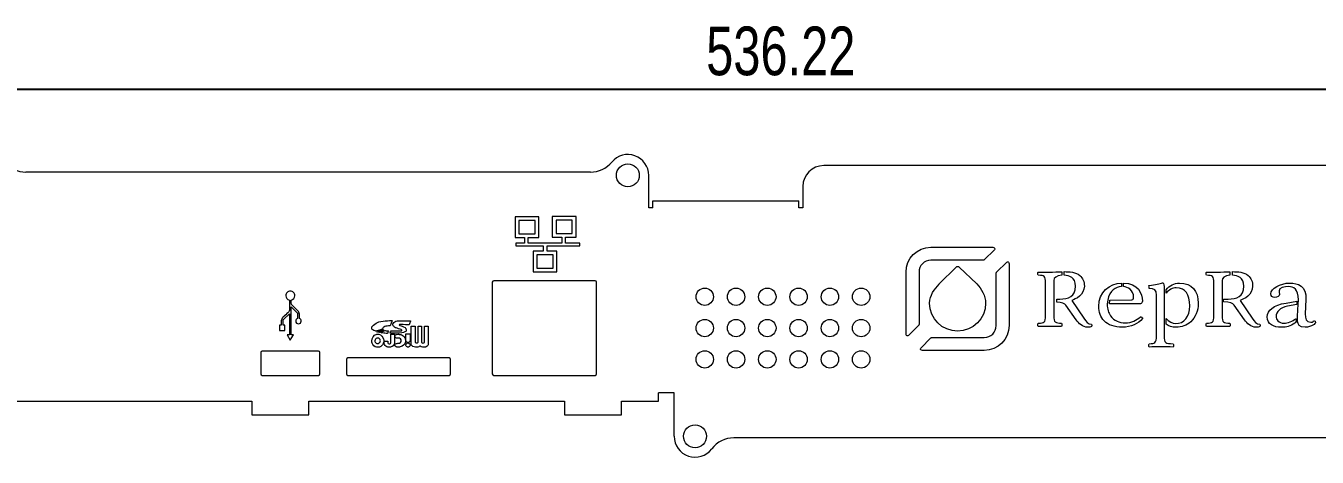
# Model space of a CAD drawing. Header units: millimetres. Extents: x 5 to 292, y 3 to 208.
# Drawn here: x 104.3 to 197.2, y 121.5 to 152.5 of the extents above; entities that cross this region are included whole.
import ezdxf

# ---------------------------------------------------------------- set-up
doc = ezdxf.new("R2010")
doc.units = ezdxf.units.MM
doc.layers.add('DIMENSIONS', color=179, linetype='Continuous')
doc.styles.add('SLDTEXTSTYLE1', font='TXT', dxfattribs={"width": 0.75})
doc.dimstyles.new('SLDDIMSTYLE1', dxfattribs={"dimtxt": 3.5, "dimasz": 3.302, "dimexe": 0, "dimexo": 0.0625, "dimgap": 0.875, "dimtad": 2, "dimlfac": 2, "dimrnd": 1e-09, "dimzin": 12, "dimdsep": 46, "dimtxsty": 'SLDTEXTSTYLE1', "dimblk1": 'CLOSED', "dimblk2": 'CLOSED', "dimsah": 1, "dimcen": 0.09, "dimadec": 0, "dimazin": 3, "dimtfac": 1, "dimtofl": 0, "dimtmove": 0, "dimatfit": 3, "dimldrblk": 'CLOSED', "dimfxl": 0, "dimfrac": 2, "dimtolj": 1, "dimtzin": 12, "dimarcsym": 0})

# ---------------------------------------------------------------- blocks, each defined once
blk = doc.blocks.new('_CLOSED')
at = {"color": 0, "linetype": 'ByBlock', "lineweight": -2}
for p, q in [((-1, 0.166667), (0, 0)), ((-1, 0.166667), (-1, -0.166667)), ((0, 0), (-1, -0.166667)), ((0, 0), (-1, 0))]:
    blk.add_line(p, q, dxfattribs=at)
blk = doc.blocks.new('_D_1')
at = {"layer": 'DIMENSIONS'}
for p, q in [((16.753, 136.699), (16.753, 148.917)), ((284.86, 133.699), (284.86, 148.917)), ((16.753, 147.917), (284.86, 147.917))]:
    blk.add_line(p, q, dxfattribs=at)
at = {"layer": 'DIMENSIONS', "xscale": 3.302, "yscale": 3.302}
for p, rotation in [((16.753, 147.917, -27.848), 179.9999999999998), ((284.86, 147.917, -27.848), 359.9999999999998)]:
    blk.add_blockref('_CLOSED', p, dxfattribs=dict(at, rotation=rotation))
at = {"layer": 'DIMENSIONS', "insert": (153.218, 152.429), "char_height": 3.5, "attachment_point": 1, "style": 'SLDTEXTSTYLE1'}
blk.add_mtext('536.22', dxfattribs=at)

msp = doc.modelspace()

# ---------------------------------------------------------------- linework, layer by layer
at = {"color": 7, "linetype": 'Continuous', "lineweight": 15}
for p, q in [((206.2988, 142.4311), (161.6739, 142.4311)), ((144.8906, 141.9651), (104.2791, 141.9651)), ((149.0849, 139.3991), (149.0849, 141.7311)), ((160.1739, 140.9311), (160.1739, 139.3991)), ((149.3849, 139.3991), (149.0849, 139.3991)), ((149.3849, 139.3991), (149.3849, 139.8991)), ((149.3849, 139.8991), (159.8739, 139.8991)), ((159.8739, 139.3991), (159.8739, 139.8991)), ((160.1739, 139.3991), (159.8739, 139.3991)), ((139.4742, 138.7461), (139.4737, 138.0026)), ((141.1772, 138.7471), (139.4742, 138.7461)), ((139.7402, 138.4801), (139.7392, 137.5251)), ((140.9112, 138.4811), (139.7402, 138.4801)), ((140.9112, 137.5251), (140.9112, 138.4811)), ((141.1772, 137.2591), (141.1772, 138.7471)), ((142.1512, 138.7651), (142.1512, 137.2771)), ((143.8552, 138.7651), (142.1512, 138.7651)), ((142.4182, 138.4981), (142.4172, 137.5431)), ((143.5878, 138.4977), (142.4182, 138.4981)), ((143.8552, 137.2771), (143.8552, 138.7651)), ((139.4737, 138.0026), (139.4732, 137.2591)), ((139.7392, 137.5251), (140.9112, 137.5251)), ((142.4172, 137.5431), (143.5892, 137.5431)), ((143.5892, 137.5431), (143.5892, 138.0197)), ((139.4732, 137.2591), (139.8057, 137.2586)), ((140.1392, 136.8591), (139.5192, 136.8591)), ((139.5192, 136.8591), (139.5192, 136.6591)), ((139.5192, 136.6591), (141.5012, 136.6591)), ((139.8057, 137.2586), (140.1382, 137.2581)), ((140.1382, 137.2581), (140.1392, 136.8591)), ((140.4092, 136.8591), (140.4092, 137.2591)), ((140.4092, 137.2591), (141.1772, 137.2591)), ((142.8272, 136.8591), (140.4092, 136.8591)), ((141.5012, 136.6591), (141.5002, 136.2741)), ((141.7712, 136.2731), (141.7712, 136.6591)), ((141.7712, 136.6591), (144.1192, 136.6591)), ((142.1512, 137.2771), (142.8272, 137.2771)), ((142.8272, 137.2771), (142.8272, 136.8591)), ((143.0972, 136.8591), (143.0982, 137.2761)), ((144.1192, 136.8591), (143.0972, 136.8591)), ((143.0982, 137.2761), (143.8552, 137.2771)), ((144.1192, 136.6591), (144.1192, 136.8591)), ((169.3807, 136.5589), (173.7526, 136.5589)), ((141.5002, 136.2741), (140.7712, 136.2731)), ((140.7712, 136.2731), (140.7717, 135.5296)), ((142.2092, 136.0071), (141.0392, 136.0071)), ((141.0392, 136.0071), (141.0392, 135.0511)), ((142.4752, 136.2731), (141.7712, 136.2731)), ((142.2092, 135.0511), (142.2092, 136.0071)), ((142.4752, 134.7851), (142.4752, 136.2731)), ((173.1504, 135.6236), (169.3807, 135.6236)), ((173.9472, 136.3829), (173.2155, 135.6511)), ((140.7717, 135.5296), (140.7722, 134.7861)), ((140.7722, 134.7861), (142.4752, 134.7851)), ((141.0392, 135.0511), (142.2092, 135.0511)), ((167.5938, 130.3998), (167.5934, 134.7716)), ((168.5287, 134.7716), (168.5291, 131.002)), ((169.9829, 133.9187), (171.1962, 135.132)), ((171.4091, 135.132), (172.6966, 133.9187)), ((174.0767, 130.9269), (174.0764, 134.6962)), ((174.1039, 134.7609), (174.8357, 135.4927)), ((175.0117, 135.2984), (175.0121, 130.9269)), ((178.7991, 134.8048), (178.7991, 134.5439)), ((178.9603, 134.5447), (178.9603, 134.8063)), ((190.884, 134.8041), (190.884, 134.5426)), ((191.0717, 134.5445), (191.0717, 134.8063)), ((137.8349, 134.0491), (137.8349, 127.4491)), ((145.2349, 134.1491), (137.9349, 134.1491)), ((145.3349, 127.4491), (145.3349, 134.0491)), ((177.6331, 131.6473), (177.6331, 133.993)), ((178.225, 134.1766), (178.225, 131.6473)), ((183.0829, 133.9836), (183.0829, 133.729)), ((183.2289, 133.7279), (183.2418, 133.9843)), ((189.7391, 131.6473), (189.7391, 133.993)), ((190.331, 134.1766), (190.331, 131.6473)), ((122.9846, 133.1387), (122.9779, 133.0728)), ((122.9779, 133.0728), (122.9979, 132.9603)), ((123.0036, 133.1999), (122.9846, 133.1387)), ((122.9979, 132.9603), (123.0529, 132.8647)), ((123.0337, 133.2554), (123.0036, 133.1999)), ((123.0736, 133.3037), (123.0337, 133.2554)), ((123.0529, 132.8647), (123.136, 132.7932)), ((123.1219, 133.3436), (123.0736, 133.3037)), ((123.1774, 133.3737), (123.1219, 133.3436)), ((123.2387, 133.3927), (123.1774, 133.3737)), ((123.3045, 133.3994), (123.2387, 133.3927)), ((123.3703, 133.3927), (123.3045, 133.3994)), ((123.4315, 133.3737), (123.3703, 133.3927)), ((123.487, 133.3436), (123.4315, 133.3737)), ((123.473, 132.7932), (123.556, 132.8648)), ((123.5353, 133.3037), (123.487, 133.3436)), ((123.5752, 133.2554), (123.5353, 133.3037)), ((123.556, 132.8648), (123.611, 132.9603)), ((123.6053, 133.1999), (123.5752, 133.2554)), ((123.6243, 133.1387), (123.6053, 133.1999)), ((123.611, 132.9603), (123.6309, 133.0728)), ((123.6309, 133.0728), (123.6243, 133.1387)), ((178.4406, 132.8351), (178.6563, 132.8351)), ((178.4406, 132.6201), (178.4406, 132.8351)), ((185.613, 130.1986), (185.613, 133.1217)), ((186.1663, 133.4197), (186.1663, 130.1986)), ((186.315, 133.2668), (186.315, 133.51)), ((190.4255, 132.8351), (190.7624, 132.8351)), ((190.4255, 132.6247), (190.4255, 132.8351)), ((123.136, 132.7932), (123.24, 132.7528)), ((123.1938, 131.9171), (123.1751, 131.8995)), ((123.2264, 131.9732), (123.1938, 131.9171)), ((123.24, 132.0378), (123.2264, 131.9732)), ((123.24, 132.7528), (123.24, 132.0378)), ((123.3691, 132.7528), (123.473, 132.7932)), ((123.3691, 132.5268), (123.3691, 132.7528)), ((123.3826, 132.4621), (123.3691, 132.5268)), ((123.3691, 130.2713), (123.3691, 132.2694)), ((123.3691, 132.2694), (123.7801, 131.8803)), ((123.4151, 132.4059), (123.3826, 132.4621)), ((123.4339, 132.3883), (123.4151, 132.4059)), ((123.4831, 132.3417), (123.4339, 132.3883)), ((123.5528, 132.2757), (123.4831, 132.3417)), ((123.6327, 132.2), (123.5528, 132.2757)), ((123.7126, 132.1243), (123.6327, 132.2)), ((123.7825, 132.0582), (123.7126, 132.1243)), ((123.8321, 132.0113), (123.7825, 132.0582)), ((123.8512, 131.9932), (123.8321, 132.0113)), ((123.8532, 131.9913), (123.8512, 131.9932)), ((123.8913, 131.9437), (123.8512, 131.9931)), ((123.8512, 131.9931), (123.8532, 131.9913)), ((123.9245, 131.8852), (123.8913, 131.9437)), ((179.8386, 131.3489), (179.0945, 132.3966)), ((179.5145, 132.7342), (180.3782, 131.4633)), ((182.0993, 132.7528), (182.0673, 132.4924)), ((182.2323, 132.4924), (182.2647, 132.7553)), ((184.4509, 132.4924), (182.2323, 132.4924)), ((182.2647, 132.7553), (183.8402, 132.779)), ((191.9443, 131.3489), (191.2006, 132.3966)), ((191.6201, 132.7342), (192.4842, 131.4633)), ((194.9288, 132.5499), (195.7089, 132.6813)), ((195.6976, 132.4396), (195.0429, 132.3142)), ((195.7089, 132.6813), (195.6976, 132.4396)), ((195.7622, 131.6094), (195.8056, 132.4603)), ((195.8056, 132.4603), (195.8184, 132.772)), ((196.3586, 132.792), (196.3152, 131.7686)), ((122.6619, 131.3326), (122.6535, 131.2667)), ((122.6535, 131.2667), (122.6535, 130.9556)), ((122.6845, 131.3965), (122.6619, 131.3326)), ((122.7177, 131.455), (122.6845, 131.3965)), ((122.7577, 131.5044), (122.7177, 131.455)), ((122.7578, 131.5044), (122.7577, 131.5044)), ((122.7769, 131.5226), (122.7578, 131.5044)), ((122.8265, 131.5695), (122.7769, 131.5226)), ((122.7826, 131.0257), (122.7827, 131.1231)), ((122.7826, 130.972), (122.7826, 131.0257)), ((122.7827, 131.2706), (122.7866, 131.3037)), ((122.7827, 131.1231), (122.7827, 131.2706)), ((122.7866, 131.3037), (122.7962, 131.3354)), ((122.7962, 131.3354), (122.8106, 131.365)), ((122.8106, 131.365), (122.8288, 131.3916)), ((122.8963, 131.6356), (122.8265, 131.5695)), ((122.8288, 131.3916), (123.2399, 131.7808)), ((122.9763, 131.7113), (122.8963, 131.6356)), ((123.0562, 131.7869), (122.9763, 131.7113)), ((123.1259, 131.8528), (123.0562, 131.7869)), ((123.1751, 131.8995), (123.1259, 131.8528)), ((123.2399, 131.7808), (123.2399, 130.2713)), ((123.7052, 131.3098), (123.6954, 131.2488)), ((123.6954, 131.2488), (123.7108, 131.1728)), ((123.7324, 131.3627), (123.7052, 131.3098)), ((123.7108, 131.1728), (123.7527, 131.1107)), ((123.7739, 131.4046), (123.7324, 131.3627)), ((123.7527, 131.1107), (123.8148, 131.0687)), ((123.8264, 131.4326), (123.7739, 131.4046)), ((123.7801, 131.8803), (123.8128, 131.8241)), ((123.8128, 131.8241), (123.8263, 131.7593)), ((123.8148, 131.0687), (123.8909, 131.0534)), ((123.8263, 131.7593), (123.8264, 131.6378)), ((123.8264, 131.6378), (123.8264, 131.5432)), ((123.8264, 131.5432), (123.8264, 131.4749)), ((123.8264, 131.4749), (123.8264, 131.4326)), ((123.8909, 131.0534), (123.967, 131.0687)), ((123.9472, 131.8214), (123.9245, 131.8852)), ((123.9556, 131.7555), (123.9472, 131.8214)), ((123.9555, 131.4326), (123.9556, 131.7555)), ((124.008, 131.4046), (123.9555, 131.4326)), ((123.967, 131.0687), (124.0292, 131.1107)), ((124.0495, 131.3627), (124.008, 131.4046)), ((124.0292, 131.1107), (124.0711, 131.1728)), ((124.0767, 131.3098), (124.0495, 131.3627)), ((124.0711, 131.1728), (124.0864, 131.2488)), ((124.0864, 131.2488), (124.0767, 131.3098)), ((130.5621, 131.0928), (130.4928, 130.9118)), ((186.315, 131.0393), (186.315, 131.4464)), ((195.6374, 131.1511), (195.5641, 131.1015)), ((195.6501, 131.4234), (195.6374, 131.1511)), ((195.7622, 131.2217), (195.7622, 131.6094)), ((122.6535, 130.9556), (122.5224, 130.9556)), ((122.5224, 130.9556), (122.5224, 130.5646)), ((122.5224, 130.5646), (122.9134, 130.5646)), ((122.7825, 130.9556), (122.7826, 130.972)), ((122.9134, 130.9556), (122.7825, 130.9556)), ((122.9134, 130.5646), (122.9134, 130.9556)), ((123.2399, 130.2713), (123.0786, 130.2713)), ((123.0786, 130.2713), (123.3044, 129.8804)), ((123.3044, 129.8804), (123.5301, 130.2713)), ((123.5301, 130.2713), (123.3691, 130.2713)), ((129.4424, 130.5236), (129.3988, 130.5416)), ((129.6314, 130.5821), (129.4424, 130.5236)), ((129.7529, 130.4305), (129.7173, 130.4355)), ((130.0386, 130.6018), (129.7529, 130.4305)), ((129.9276, 130.6738), (129.874, 130.6571)), ((129.9343, 130.7022), (129.9276, 130.6738)), ((130.0075, 130.6164), (130.0386, 130.6018)), ((130.4928, 130.9118), (130.4541, 130.9118)), ((130.5157, 130.4698), (130.5489, 130.5498)), ((130.5404, 129.6938), (130.5426, 130.2998)), ((130.5426, 130.2998), (130.7986, 130.2998)), ((130.5489, 130.5498), (130.9107, 130.5519)), ((130.7986, 130.2998), (130.7962, 129.6538)), ((131.4418, 130.8357), (131.5601, 130.7806)), ((131.5601, 130.7806), (131.5835, 130.7532)), ((131.6141, 130.3438), (131.9267, 130.3438)), ((131.6164, 129.8258), (131.6141, 130.3438)), ((131.6236, 130.6921), (131.6404, 130.6583)), ((131.6404, 130.6583), (131.6403, 130.6061)), ((131.9267, 130.3438), (131.9255, 130.0868)), ((131.9984, 130.8878), (132.2784, 130.8878)), ((131.9984, 130.2345), (131.9984, 130.8878)), ((132.2784, 130.8878), (132.2784, 129.7356)), ((132.5024, 130.8958), (132.5654, 130.8949)), ((132.5024, 129.7276), (132.5024, 130.8958)), ((132.6834, 130.8928), (132.7384, 130.8915)), ((132.7384, 130.8915), (132.7384, 129.7225)), ((132.9584, 130.8838), (133.2305, 130.8838)), ((132.9584, 129.737), (132.9584, 130.8838)), ((133.2294, 130.2248), (133.2284, 129.5658)), ((133.2305, 130.8838), (133.2294, 130.2248)), ((168.5012, 130.9372), (167.7698, 130.2055)), ((168.6583, 129.3153), (169.39, 130.047)), ((169.4551, 130.0749), (173.2247, 130.0749)), ((130.1878, 129.7988), (130.3164, 129.7978)), ((130.3164, 129.7978), (130.3184, 129.7438)), ((130.5315, 129.6772), (130.5404, 129.6938)), ((130.7962, 129.6538), (130.787, 129.6239)), ((131.1432, 130.0318), (131.053, 130.0318)), ((131.1686, 130.0197), (131.1432, 130.0318)), ((131.6273, 129.8024), (131.6164, 129.8258)), ((132.2784, 129.7356), (132.2994, 129.7142)), ((132.486, 129.7098), (132.5024, 129.7276)), ((132.6193, 129.4632), (132.5991, 129.4437)), ((132.6398, 129.4424), (132.6193, 129.4632)), ((132.7384, 129.7225), (132.7479, 129.71)), ((132.9462, 129.7202), (132.9584, 129.737)), ((133.2284, 129.5658), (133.2193, 129.5421)), ((173.2247, 129.1392), (168.8529, 129.1392)), ((121.1849, 128.9991), (121.1849, 127.4491)), ((125.3349, 129.0991), (121.2849, 129.0991)), ((125.4349, 127.4491), (125.4349, 128.9991)), ((127.3349, 128.4991), (127.3349, 127.4491)), ((134.7349, 128.5991), (127.4349, 128.5991)), ((134.8349, 127.4491), (134.8349, 128.4991)), ((121.2849, 127.3491), (125.3349, 127.3491)), ((127.4349, 127.3491), (134.7349, 127.3491)), ((137.9349, 127.3491), (145.2349, 127.3491)), ((102.1349, 125.4991), (120.5349, 125.4991)), ((120.5349, 125.4991), (120.5349, 124.4991)), ((124.6349, 125.4991), (143.0349, 125.4991)), ((124.6349, 124.4991), (124.6349, 125.4991)), ((143.0349, 125.4991), (143.0349, 124.4991)), ((147.1349, 125.4991), (149.7849, 125.4991)), ((147.1349, 124.4991), (147.1349, 125.4991)), ((150.9168, 126.0991), (149.7849, 126.0991)), ((149.7849, 125.4991), (149.7849, 126.0991)), ((150.9168, 122.9671), (150.9168, 126.0991)), ((120.5349, 124.4991), (124.6349, 124.4991)), ((143.0349, 124.4991), (147.1349, 124.4991)), ((207.1238, 122.8579), (155.2099, 122.8579))]:
    msp.add_line(p, q, dxfattribs=at)
for centre, radius in [((147.5849, 141.7311), 0.825), ((153.1168, 132.9991), 0.625), ((155.3668, 132.9991), 0.625), ((157.6168, 132.9991), 0.625), ((159.8668, 132.9991), 0.625), ((162.1168, 132.9991), 0.625), ((164.3668, 132.9991), 0.625), ((153.1168, 130.7491), 0.625), ((155.3668, 130.7491), 0.625), ((157.6168, 130.7491), 0.625), ((159.8668, 130.7491), 0.625), ((162.1168, 130.7491), 0.625), ((164.3668, 130.7491), 0.625), ((153.1168, 128.4991), 0.625), ((155.3668, 128.4991), 0.625), ((157.6168, 128.4991), 0.625), ((159.8668, 128.4991), 0.625), ((162.1168, 128.4991), 0.625), ((164.3668, 128.4991), 0.625), ((152.4168, 122.9671), 0.825)]:
    msp.add_circle(centre, radius, dxfattribs=at)
for centre, radius, start, end in [((147.5849, 141.7311), 1.5, 360, 140.334987), ((104.2791, 143.9651), 2, 219.665013, 270), ((144.8906, 143.9651), 2, 270, 320.334987), ((161.6739, 140.9311), 1.5, 90, 180), ((137.9349, 134.0491), 0.1, 90, 180), ((145.2349, 134.0491), 0.1, 0, 90), ((121.2849, 128.9991), 0.1, 90, 180), ((125.3349, 128.9991), 0.1, 0, 90), ((127.4349, 128.4991), 0.1, 90, 180), ((134.7349, 128.4991), 0.1, 0, 90), ((121.2849, 127.4491), 0.1, 180, 270), ((125.3349, 127.4491), 0.1, 270, 0), ((127.4349, 127.4491), 0.1, 180, 270), ((134.7349, 127.4491), 0.1, 270, 0), ((137.9349, 127.4491), 0.1, 180, 270), ((145.2349, 127.4491), 0.1, 270, 0), ((152.4168, 122.9671), 1.5, 180, 322.941534), ((155.2099, 120.8579), 2, 90, 142.941534)]:
    msp.add_arc(centre, radius, start, end, dxfattribs=at)
for points in [[(143.5892, 138.0197), (143.5892, 138.2819), (143.5886, 138.497), (143.5878, 138.4977)], [(167.5934, 134.7716), (167.5934, 135.7531), (168.3995, 136.5589), (169.3807, 136.5589)], [(173.7526, 136.5589), (173.7557, 136.5593), (173.7587, 136.5589), (173.7618, 136.5589)], [(173.7618, 136.5589), (173.8094, 136.5613), (173.8565, 136.5517), (173.9006, 136.5403)], [(169.3807, 135.6236), (168.899, 135.6236), (168.5287, 135.2526), (168.5287, 134.7716)], [(173.1968, 135.6419), (173.1834, 135.6318), (173.1672, 135.6253), (173.1504, 135.6236)], [(173.2155, 135.6511), (173.2095, 135.6473), (173.2034, 135.6446), (173.1968, 135.6419)], [(173.9006, 136.5403), (173.9296, 136.5335), (173.9544, 136.5121), (173.9655, 136.4848)], [(173.9655, 136.4848), (173.9799, 136.4511), (173.9723, 136.4094), (173.9472, 136.3829)], [(171.1962, 135.132), (171.2248, 135.1602), (171.2696, 135.1782), (171.3072, 135.1782)], [(171.3072, 135.1782), (171.3458, 135.1782), (171.3809, 135.1592), (171.4091, 135.132)], [(174.0764, 134.6962), (174.0781, 134.713), (174.0846, 134.7293), (174.0947, 134.7427)], [(174.0947, 134.7427), (174.097, 134.7489), (174.1001, 134.7554), (174.1039, 134.7609)], [(174.8357, 135.4927), (174.8622, 135.5181), (174.9039, 135.5257), (174.9376, 135.5113)], [(174.9376, 135.5113), (174.9649, 135.5002), (174.9862, 135.4751), (174.9931, 135.4465)], [(174.9931, 135.4465), (175.0045, 135.4024), (175.0141, 135.3553), (175.0117, 135.3077)], [(175.0117, 135.3077), (175.0117, 135.3046), (175.0121, 135.3015), (175.0117, 135.2984)], [(177.1063, 134.5456), (177.0688, 134.5836), (177.0688, 134.7427), (177.1063, 134.7802)], [(177.1063, 134.7802), (177.3799, 134.7744), (177.691, 134.7675), (177.9252, 134.7675)], [(177.9252, 134.7675), (178.1379, 134.7675), (178.5853, 134.7975), (178.7991, 134.8048)], [(178.9603, 134.8063), (179.3452, 134.805), (179.8097, 134.7869), (180.0936, 134.5329)], [(189.2121, 134.5456), (189.1749, 134.5836), (189.1749, 134.7427), (189.2121, 134.7802)], [(189.2121, 134.7802), (189.4856, 134.7744), (189.7967, 134.7675), (190.0313, 134.7675)], [(190.0313, 134.7675), (190.2366, 134.7675), (190.663, 134.7956), (190.884, 134.8041)], [(191.0717, 134.8063), (191.4552, 134.8049), (191.9168, 134.7858), (192.1993, 134.5329)], [(169.2881, 132.5385), (169.2881, 133.1035), (169.6519, 133.5527), (169.9736, 133.9093)], [(169.9736, 133.9093), (169.9763, 133.9124), (169.9794, 133.9155), (169.9829, 133.9187)], [(172.6966, 133.9187), (173.0111, 133.5862), (173.3171, 133.0639), (173.3171, 132.5385)], [(177.6331, 133.993), (177.6331, 134.494), (177.5507, 134.5256), (177.1063, 134.5456)], [(178.7991, 134.5439), (178.4038, 134.5227), (178.225, 134.3442), (178.225, 134.1766)], [(179.788, 133.757), (179.788, 134.4203), (179.3358, 134.5325), (178.9603, 134.5447)], [(180.4232, 133.7629), (180.4232, 133.1276), (179.788, 132.8165), (179.5145, 132.7342)], [(180.0936, 134.5329), (180.322, 134.3286), (180.4232, 134.0681), (180.4232, 133.7629)], [(181.4578, 132.3084), (181.4578, 133.348), (182.2378, 133.9462), (183.0829, 133.9836)], [(183.2418, 133.9843), (184.2647, 133.9523), (184.6029, 133.2601), (184.6029, 132.6773)], [(185.0921, 133.6051), (185.0789, 133.6485), (185.0604, 133.757), (185.0717, 133.8018)], [(185.0717, 133.8018), (185.5613, 133.8656), (185.8475, 133.9352), (186.0443, 134.012)], [(186.0443, 134.012), (186.1025, 134.012), (186.1152, 133.9858), (186.1269, 133.9541)], [(186.1269, 133.9541), (186.1587, 133.8773), (186.1663, 133.6299), (186.1663, 133.4197)], [(186.315, 133.51), (186.5637, 133.801), (186.8428, 133.9858), (187.2776, 133.9858)], [(187.2776, 133.9858), (188.1544, 133.9858), (188.6116, 133.4084), (188.6116, 132.543)], [(189.7391, 133.993), (189.7391, 134.494), (189.6565, 134.5256), (189.2121, 134.5456)], [(190.884, 134.5426), (190.5033, 134.5163), (190.331, 134.3412), (190.331, 134.1766)], [(191.8937, 133.757), (191.8937, 134.4172), (191.4461, 134.5314), (191.0717, 134.5445)], [(192.529, 133.7629), (192.529, 133.1276), (191.8937, 132.8165), (191.6201, 132.7342)], [(192.1993, 134.5329), (192.4281, 134.3286), (192.529, 134.0681), (192.529, 133.7629)], [(193.8302, 133.2045), (193.8302, 133.5848), (194.522, 133.9858), (195.1893, 133.9858)], [(195.1893, 133.9858), (195.7867, 133.9858), (196.4161, 133.7888), (196.3586, 132.792)], [(178.6563, 132.8351), (179.2729, 132.8351), (179.788, 133.0015), (179.788, 133.757)], [(183.0829, 133.729), (182.6907, 133.7044), (182.237, 133.4713), (182.0993, 132.7528)], [(183.9676, 132.944), (183.9676, 133.5071), (183.5356, 133.7012), (183.2289, 133.7279)], [(183.8402, 132.779), (183.9297, 132.779), (183.9676, 132.8802), (183.9676, 132.944)], [(185.613, 133.1217), (185.613, 133.5345), (185.4727, 133.5661), (185.0921, 133.6051)], [(187.0314, 133.639), (186.7713, 133.6577), (186.5076, 133.4759), (186.315, 133.2668)], [(188.0025, 132.3532), (187.9836, 133.1532), (187.723, 133.6553), (187.0314, 133.639)], [(190.7624, 132.8351), (191.3787, 132.8351), (191.8937, 133.0015), (191.8937, 133.757)], [(194.1154, 132.9567), (193.9504, 132.9567), (193.8302, 133.0319), (193.8302, 133.2045)], [(194.4655, 133.1593), (194.4655, 133.0711), (194.3122, 132.9567), (194.1154, 132.9567)], [(195.1269, 133.7313), (194.8141, 133.7313), (194.4266, 133.6557), (194.4266, 133.4329)], [(194.4266, 133.4329), (194.4266, 133.3561), (194.4338, 133.3129), (194.4396, 133.294)], [(194.4396, 133.294), (194.4528, 133.2679), (194.4655, 133.2103), (194.4655, 133.1593)], [(195.8187, 132.779), (195.8187, 133.5545), (195.4701, 133.7313), (195.1269, 133.7313)], [(171.3072, 130.5287), (170.1975, 130.5287), (169.2881, 131.4285), (169.2881, 132.5385)], [(173.3171, 132.5385), (173.3171, 131.4285), (172.4176, 130.5287), (171.3072, 130.5287)], [(179.0945, 132.3966), (179.0133, 132.5166), (178.8261, 132.5987), (178.4406, 132.6201)], [(181.852, 131.2593), (181.5915, 131.527), (181.4578, 131.915), (181.4578, 132.3084)], [(182.0673, 132.4924), (182.0673, 132.0724), (182.1441, 131.8756), (182.3033, 131.6342)], [(184.6029, 132.6773), (184.6029, 132.6008), (184.5409, 132.4924), (184.4509, 132.4924)], [(186.9793, 131.0754), (187.6145, 131.0754), (188.0025, 131.546), (188.0025, 132.3532)], [(188.6116, 132.543), (188.6116, 131.9714), (188.409, 131.527), (188.0779, 131.2029)], [(191.2006, 132.3966), (191.1122, 132.5285), (190.8939, 132.6147), (190.4255, 132.6247)], [(193.5815, 131.5515), (193.5815, 132.0221), (194.02, 132.391), (194.9288, 132.5499)], [(195.0429, 132.3142), (194.503, 132.2074), (194.2109, 131.9394), (194.2109, 131.5835)], [(195.8184, 132.772), (195.8186, 132.7743), (195.8187, 132.7766), (195.8187, 132.779)], [(129.2106, 130.8934), (129.2713, 130.9688), (129.4807, 131.1179), (129.5796, 131.156)], [(129.5796, 131.156), (129.69, 131.1986), (129.924, 131.2457), (130.1344, 131.2677)], [(130.1344, 131.2677), (130.1575, 131.2701), (130.1917, 131.274), (130.2104, 131.2763)], [(130.2104, 131.2763), (130.2291, 131.2787), (130.3324, 131.2815), (130.4399, 131.2826)], [(130.4399, 131.2826), (130.6028, 131.2842), (130.6352, 131.2836), (130.6335, 131.2792)], [(130.6335, 131.2792), (130.6324, 131.2762), (130.6002, 131.1923), (130.5621, 131.0928)], [(130.6844, 131.0078), (130.6844, 131.049), (130.6846, 131.0503), (130.7003, 131.0798)], [(130.6976, 130.9388), (130.6852, 130.9641), (130.6844, 130.9684), (130.6844, 131.0078)], [(130.7003, 131.0798), (130.7452, 131.1643), (130.8772, 131.2486), (130.9944, 131.2675)], [(130.9944, 131.2675), (131.0243, 131.2723), (131.9584, 131.2736), (131.9584, 131.2688)], [(131.1605, 130.9969), (131.1397, 130.9862), (131.1379, 130.9795), (131.1524, 130.966)], [(131.3288, 131.0163), (131.2939, 131.0244), (131.191, 131.0125), (131.1605, 130.9969)], [(131.8495, 130.9718), (131.8203, 130.9718), (131.3459, 131.0124), (131.3288, 131.0163)], [(131.9094, 131.1188), (131.8609, 130.973), (131.8604, 130.9718), (131.8495, 130.9718)], [(131.9584, 131.2688), (131.9584, 131.2672), (131.9363, 131.1997), (131.9094, 131.1188)], [(168.5291, 131.002), (168.5274, 130.9851), (168.5208, 130.9689), (168.5105, 130.9559)], [(177.1063, 130.8597), (177.0688, 130.8977), (177.0688, 131.0564), (177.1063, 131.0943)], [(177.1063, 131.0943), (177.5507, 131.1133), (177.6331, 131.1446), (177.6331, 131.6473)], [(178.225, 131.6473), (178.225, 131.1446), (178.3321, 131.1133), (178.7779, 131.0943)], [(178.7779, 131.0943), (178.8155, 131.0564), (178.8155, 130.8977), (178.7779, 130.8597)], [(180.6779, 130.8091), (180.2961, 130.8091), (180.0222, 131.0695), (179.8386, 131.3489)], [(180.3782, 131.4633), (180.5435, 131.2029), (180.6896, 131.0437), (180.9383, 131.0247)], [(180.9383, 131.0247), (180.9628, 130.9745), (180.9628, 130.8977), (180.9446, 130.8525)], [(183.1673, 130.8091), (182.6089, 130.8091), (182.1197, 130.9745), (181.852, 131.2593)], [(182.3033, 131.6342), (182.5637, 131.2666), (182.9444, 131.1263), (183.3582, 131.1263)], [(184.6101, 131.4254), (184.2918, 131.0564), (183.765, 130.8091), (183.1673, 130.8091)], [(183.3582, 131.1263), (183.8346, 131.1263), (184.1643, 131.2911), (184.464, 131.5646)], [(184.464, 131.5646), (184.5598, 131.5591), (184.5915, 131.4954), (184.6101, 131.4254)], [(186.315, 131.4464), (186.4881, 131.2296), (186.7725, 131.0754), (186.9793, 131.0754)], [(187.0227, 130.8091), (186.7324, 130.8091), (186.4993, 130.8969), (186.315, 131.0393)], [(188.0779, 131.2029), (187.7854, 130.9293), (187.4175, 130.8091), (187.0227, 130.8091)], [(189.2121, 130.8597), (189.1749, 130.8977), (189.1749, 131.0564), (189.2121, 131.0943)], [(189.2121, 131.0943), (189.6565, 131.1133), (189.7391, 131.1446), (189.7391, 131.6473)], [(190.331, 131.6473), (190.331, 131.1446), (190.4382, 131.1133), (190.884, 131.0943)], [(190.884, 131.0943), (190.9212, 131.0564), (190.9212, 130.8977), (190.884, 130.8597)], [(192.784, 130.8091), (192.4022, 130.8091), (192.1297, 131.0695), (191.9443, 131.3489)], [(192.4842, 131.4633), (192.6506, 131.2029), (192.797, 131.0437), (193.0444, 131.0247)], [(193.0444, 131.0247), (193.0688, 130.9745), (193.0688, 130.8977), (193.0502, 130.8525)], [(194.6046, 130.8091), (194.02, 130.8091), (193.5815, 131.0117), (193.5815, 131.5515)], [(194.2109, 131.5835), (194.2109, 131.3679), (194.37, 131.0943), (194.7955, 131.0943)], [(195.5641, 131.1015), (195.1893, 130.8659), (194.9926, 130.8091), (194.6046, 130.8091)], [(194.7955, 131.0943), (195.0315, 131.0943), (195.4177, 131.2721), (195.6347, 131.4126)], [(195.6347, 131.4126), (195.6399, 131.4161), (195.6451, 131.4197), (195.6501, 131.4234)], [(196.3076, 130.8091), (195.8693, 130.8091), (195.7943, 131.0061), (195.7622, 131.2217)], [(196.3152, 131.7686), (196.2948, 131.4505), (196.3848, 131.1635), (196.7014, 131.1635)], [(197.0576, 131.1581), (197.0576, 131.0812), (196.7912, 130.8091), (196.3076, 130.8091)], [(196.7014, 131.1635), (196.874, 131.1635), (196.8998, 131.2797), (196.9504, 131.2797)], [(196.9504, 131.2797), (196.988, 131.2797), (197.0576, 131.2083), (197.0576, 131.1581)], [(129.1777, 130.6902), (129.1452, 130.7589), (129.156, 130.8255), (129.2106, 130.8934)], [(129.1676, 129.8118), (129.1553, 130.0513), (129.302, 130.2556), (129.5196, 130.302)], [(129.3988, 130.5416), (129.2428, 130.6059), (129.2058, 130.6307), (129.1777, 130.6902)], [(129.5196, 130.302), (129.5541, 130.3093), (129.6433, 130.3091), (129.6784, 130.3016)], [(129.7173, 130.4355), (129.6379, 130.4467), (129.521, 130.4804), (129.5351, 130.488)], [(129.5351, 130.488), (129.5398, 130.4905), (129.9486, 130.6234), (129.9684, 130.6289)], [(129.7611, 129.9277), (129.7222, 130.0069), (129.6213, 130.053), (129.5364, 130.0303)], [(129.874, 130.6571), (129.8445, 130.648), (129.7353, 130.6142), (129.6314, 130.5821)], [(129.6784, 130.3016), (129.8456, 130.2657), (129.9774, 130.128), (130.0169, 129.9478)], [(129.836, 130.4088), (129.8331, 130.4117), (130.1024, 130.5798), (130.1094, 130.5794)], [(130.0404, 130.378), (129.9799, 130.385), (129.8385, 130.4063), (129.836, 130.4088)], [(129.9875, 130.7904), (129.9561, 130.761), (129.9429, 130.7392), (129.9343, 130.7022)], [(129.9684, 130.6289), (129.9731, 130.6302), (129.9891, 130.6251), (130.0075, 130.6164)], [(130.2704, 130.8973), (130.1419, 130.8785), (130.0409, 130.8403), (129.9875, 130.7904)], [(130.2907, 130.3667), (130.2865, 130.3622), (130.106, 130.3704), (130.0404, 130.378)], [(130.1094, 130.5794), (130.1132, 130.5792), (130.1218, 130.5774), (130.1284, 130.5754)], [(130.1284, 130.5754), (130.1611, 130.5655), (130.2402, 130.5513), (130.2969, 130.5451)], [(130.4541, 130.9118), (130.4061, 130.9118), (130.3257, 130.9055), (130.2704, 130.8973)], [(130.3614, 130.5376), (130.363, 130.5367), (130.2942, 130.3704), (130.2907, 130.3667)], [(130.2969, 130.5451), (130.3318, 130.5413), (130.3609, 130.5379), (130.3614, 130.5376)], [(131.1704, 130.3893), (131.0862, 130.3802), (130.4772, 130.376), (130.4804, 130.3845)], [(130.4804, 130.3845), (130.4816, 130.3874), (130.4974, 130.4258), (130.5157, 130.4698)], [(130.8561, 130.7846), (130.7915, 130.8155), (130.7273, 130.8781), (130.6976, 130.9388)], [(130.8994, 130.0505), (130.8073, 130.0936), (130.797, 130.2157), (130.8807, 130.2712)], [(131.0944, 130.7018), (130.899, 130.7644), (130.8957, 130.7656), (130.8561, 130.7846)], [(130.8807, 130.2712), (130.9191, 130.2966), (130.9391, 130.2998), (131.0518, 130.2991)], [(131.053, 130.0318), (130.957, 130.0318), (130.9332, 130.0347), (130.8994, 130.0505)], [(130.9107, 130.5519), (131.2398, 130.5538), (131.2741, 130.5546), (131.2921, 130.5609)], [(131.0518, 130.2991), (131.1071, 130.2988), (131.1587, 130.2978), (131.1664, 130.297)], [(131.2737, 130.6407), (131.262, 130.6464), (131.1813, 130.6739), (131.0944, 130.7018)], [(131.1524, 130.966), (131.1659, 130.9536), (131.2049, 130.9353), (131.2699, 130.9109)], [(131.1664, 130.297), (131.2205, 130.2912), (131.2951, 130.2682), (131.3416, 130.2429)], [(131.6077, 130.507), (131.5553, 130.4567), (131.3948, 130.4135), (131.1704, 130.3893)], [(131.2699, 130.9109), (131.2994, 130.8998), (131.3767, 130.866), (131.4418, 130.8357)], [(131.3304, 130.5875), (131.3304, 130.5987), (131.2983, 130.6289), (131.2737, 130.6407)], [(131.2921, 130.5609), (131.3186, 130.5702), (131.3304, 130.5784), (131.3304, 130.5875)], [(131.3416, 130.2429), (131.4569, 130.1801), (131.5384, 130.0788), (131.5726, 129.9556)], [(131.5835, 130.7532), (131.5964, 130.7381), (131.6144, 130.7106), (131.6236, 130.6921)], [(131.6403, 130.6061), (131.6403, 130.5468), (131.6362, 130.5344), (131.6077, 130.507)], [(131.9255, 130.0868), (131.9242, 129.8011), (131.9256, 129.8163), (131.8964, 129.7737)], [(132.0204, 129.5197), (131.997, 129.5659), (131.9984, 129.5218), (131.9984, 130.2345)], [(132.5654, 130.8949), (132.6, 130.8944), (132.6531, 130.8935), (132.6834, 130.8928)], [(167.612, 130.2516), (167.601, 130.2961), (167.5913, 130.343), (167.5938, 130.3909)], [(167.5938, 130.3909), (167.5938, 130.394), (167.5934, 130.3967), (167.5938, 130.3998)], [(167.6678, 130.1869), (167.6402, 130.1983), (167.6193, 130.223), (167.612, 130.2516)], [(167.7698, 130.2055), (167.7433, 130.18), (167.7012, 130.1724), (167.6678, 130.1869)], [(168.5105, 130.9559), (168.5081, 130.9493), (168.505, 130.9431), (168.5012, 130.9372)], [(169.39, 130.047), (169.3958, 130.0508), (169.4021, 130.0539), (169.4086, 130.0564)], [(169.4086, 130.0564), (169.422, 130.0663), (169.4383, 130.0728), (169.4551, 130.0749)], [(175.0121, 130.9269), (175.0124, 129.9454), (174.2059, 129.1392), (173.2247, 129.1392)], [(173.2247, 130.0749), (173.7063, 130.0749), (174.077, 130.4457), (174.0767, 130.9269)], [(177.9328, 130.8728), (177.691, 130.8728), (177.3854, 130.8659), (177.1063, 130.8597)], [(178.7779, 130.8597), (178.4854, 130.8659), (178.1743, 130.8728), (177.9328, 130.8728)], [(180.9446, 130.8525), (180.8808, 130.8208), (180.7736, 130.8091), (180.6779, 130.8091)], [(185.0921, 129.6194), (185.4786, 129.6398), (185.613, 129.6718), (185.613, 130.1986)], [(186.1663, 130.1986), (186.1663, 129.6718), (186.2355, 129.6456), (186.8146, 129.6194)], [(190.0389, 130.8728), (189.7967, 130.8728), (189.4915, 130.8659), (189.2121, 130.8597)], [(190.884, 130.8597), (190.5914, 130.8659), (190.2804, 130.8728), (190.0389, 130.8728)], [(193.0502, 130.8525), (192.9868, 130.8208), (192.8797, 130.8091), (192.784, 130.8091)], [(129.195, 129.6645), (129.179, 129.7101), (129.1706, 129.7553), (129.1676, 129.8118)], [(129.8976, 129.498), (129.6762, 129.2629), (129.3057, 129.3507), (129.195, 129.6645)], [(129.5364, 130.0303), (129.4454, 130.0061), (129.386, 129.9297), (129.386, 129.8369)], [(129.386, 129.8369), (129.386, 129.8189), (129.388, 129.7964), (129.3906, 129.787)], [(129.3906, 129.787), (129.4077, 129.7232), (129.4611, 129.6669), (129.5234, 129.6469)], [(129.5234, 129.6469), (129.5588, 129.6354), (129.6118, 129.6357), (129.6459, 129.6474)], [(129.6459, 129.6474), (129.7288, 129.6759), (129.7825, 129.7501), (129.7823, 129.8355)], [(129.7823, 129.8355), (129.7821, 129.8736), (129.7773, 129.8949), (129.7611, 129.9277)], [(130.0133, 129.7109), (129.9898, 129.6232), (129.9548, 129.5587), (129.8976, 129.498)], [(130.024, 129.8318), (130.0238, 129.7566), (130.0229, 129.7465), (130.0133, 129.7109)], [(130.0169, 129.9478), (130.0229, 129.9204), (130.0243, 129.8978), (130.024, 129.8318)], [(130.0556, 129.6497), (130.0494, 129.6789), (130.0498, 129.7783), (130.0562, 129.7928)], [(130.2571, 129.4045), (130.1564, 129.4433), (130.0795, 129.537), (130.0556, 129.6497)], [(130.0562, 129.7928), (130.0591, 129.7994), (130.0683, 129.7998), (130.1878, 129.7988)], [(130.4264, 129.384), (130.3267, 129.384), (130.303, 129.3868), (130.2571, 129.4045)], [(130.3184, 129.7438), (130.3207, 129.6837), (130.3234, 129.6753), (130.3491, 129.6504)], [(130.3491, 129.6504), (130.3778, 129.6225), (130.4301, 129.612), (130.4712, 129.626)], [(130.5509, 129.3921), (130.5217, 129.3853), (130.5025, 129.384), (130.4264, 129.384)], [(130.4712, 129.626), (130.4942, 129.6338), (130.52, 129.6557), (130.5315, 129.6772)], [(130.787, 129.6239), (130.7512, 129.5071), (130.6602, 129.4177), (130.5509, 129.3921)], [(130.823, 129.5125), (130.8218, 129.5388), (130.823, 129.5465), (130.8317, 129.5654)], [(130.9261, 129.3902), (130.8631, 129.4089), (130.8258, 129.4532), (130.823, 129.5125)], [(130.8317, 129.5654), (130.8502, 129.6059), (130.8917, 129.6368), (130.9416, 129.6473)], [(131.0575, 129.3838), (130.9684, 129.3838), (130.9437, 129.385), (130.9261, 129.3902)], [(130.9416, 129.6473), (130.9533, 129.6498), (131.0003, 129.6518), (131.0464, 129.6518)], [(131.0464, 129.6518), (131.1217, 129.6518), (131.1323, 129.6526), (131.1526, 129.6602)], [(131.2067, 129.3918), (131.1727, 129.3849), (131.1516, 129.3838), (131.0575, 129.3838)], [(131.1526, 129.6602), (131.2048, 129.6797), (131.2515, 129.725), (131.2706, 129.7745)], [(131.2764, 129.8942), (131.2629, 129.9441), (131.2184, 129.9959), (131.1686, 130.0197)], [(131.5793, 129.7558), (131.5407, 129.5703), (131.3979, 129.4308), (131.2067, 129.3918)], [(131.2706, 129.7745), (131.2831, 129.807), (131.2857, 129.8599), (131.2764, 129.8942)], [(131.5726, 129.9556), (131.5876, 129.9015), (131.5906, 129.8105), (131.5793, 129.7558)], [(131.7057, 129.3884), (131.6432, 129.4177), (131.6066, 129.4868), (131.6185, 129.5528)], [(131.6185, 129.5528), (131.6296, 129.6144), (131.6808, 129.6685), (131.7366, 129.6777)], [(131.7233, 129.7152), (131.6792, 129.7289), (131.6488, 129.7565), (131.6273, 129.8024)], [(131.7704, 129.3778), (131.7332, 129.3778), (131.7257, 129.379), (131.7057, 129.3884)], [(131.8964, 129.7737), (131.8589, 129.7189), (131.7882, 129.695), (131.7233, 129.7152)], [(131.7366, 129.6777), (131.7664, 129.6826), (131.7724, 129.6828), (131.7929, 129.6798)], [(131.8353, 129.3885), (131.815, 129.379), (131.8076, 129.3778), (131.7704, 129.3778)], [(131.7929, 129.6798), (131.8413, 129.6726), (131.8863, 129.6392), (131.9086, 129.5937)], [(131.9086, 129.4618), (131.8936, 129.4313), (131.8646, 129.4022), (131.8353, 129.3885)], [(131.9086, 129.5937), (131.9194, 129.5718), (131.9204, 129.5661), (131.9204, 129.5278)], [(131.9204, 129.5278), (131.9204, 129.4894), (131.9194, 129.4837), (131.9086, 129.4618)], [(132.3027, 129.3711), (132.1661, 129.3845), (132.0608, 129.4399), (132.0204, 129.5197)], [(132.2994, 129.7142), (132.3262, 129.6868), (132.3542, 129.6758), (132.3964, 129.6758)], [(132.5991, 129.4437), (132.5436, 129.3902), (132.419, 129.3597), (132.3027, 129.3711)], [(132.3964, 129.6758), (132.4363, 129.6758), (132.4644, 129.6864), (132.486, 129.7098)], [(133.0186, 129.382), (132.8766, 129.3443), (132.7105, 129.3707), (132.6398, 129.4424)], [(132.7479, 129.71), (132.7636, 129.6894), (132.7953, 129.6748), (132.8287, 129.6726)], [(132.8287, 129.6726), (132.88, 129.6693), (132.9216, 129.6861), (132.9462, 129.7202)], [(133.2193, 129.5421), (133.1904, 129.4662), (133.1179, 129.4083), (133.0186, 129.382)], [(168.64, 129.2133), (168.6255, 129.2471), (168.6332, 129.2887), (168.6583, 129.3153)], [(168.7047, 129.1578), (168.6762, 129.1647), (168.651, 129.1861), (168.64, 129.2133)], [(168.8436, 129.1392), (168.796, 129.1368), (168.7488, 129.1464), (168.7047, 129.1578)], [(168.8529, 129.1392), (168.8498, 129.1392), (168.8467, 129.1396), (168.8436, 129.1392)], [(185.0921, 129.3848), (185.0531, 129.4228), (185.0531, 129.5819), (185.0921, 129.6194)], [(185.8924, 129.3984), (185.5741, 129.3984), (185.3583, 129.3907), (185.0921, 129.3848)], [(186.8146, 129.3848), (186.5408, 129.3907), (186.2482, 129.3984), (185.8924, 129.3984)], [(186.8146, 129.6194), (186.8518, 129.5819), (186.8518, 129.4228), (186.8146, 129.3848)]]:
    msp.add_open_spline(points, degree=3, dxfattribs=at)

# ---------------------------------------------------------------- dimensions: what is measured, and where the dimension line sits
at = {"layer": 'DIMENSIONS'}
dim = msp.add_linear_dim(base=(284.8605, 147.9168), p1=(16.7529, 135.6991), p2=(284.8605, 132.6991), dimstyle='SLDDIMSTYLE1', dxfattribs=at)
dim.commit()
dim.dimension.update_dxf_attribs({"geometry": '_D_1', "text_midpoint": (160.3296, 147.9168), "dimtype": 160})

doc.saveas('drawing.dxf')
